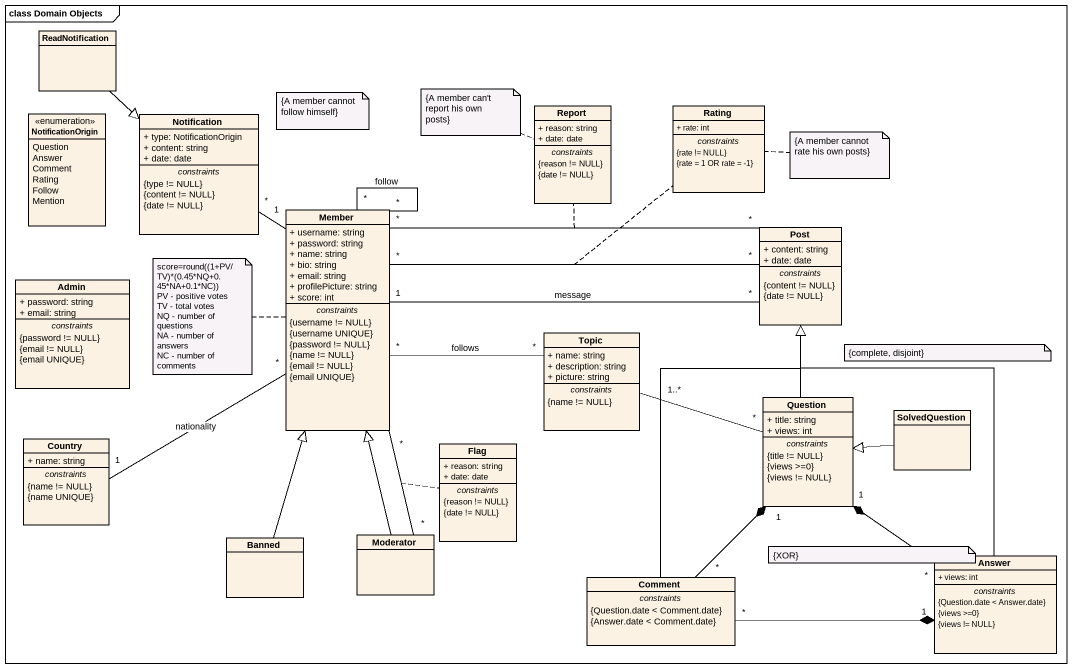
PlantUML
@startuml
mainframe class Domain Objects
hide circle
hide empty members
skinparam classAttributeIconSize 0
class ReadNotification
class Report {
  + reason: string
  + date: date
  -- constraints --
  {reason != NULL}
  {date != NULL}
}
class Rating {
  + rate: int
  -- constraints --
  {rate != NULL}
  {rate = 1 OR rate = -1}
}
enum NotificationOrigin {
  Question
  Answer
  Comment
  Rating
  Follow
  Mention
}
class Notification {
  + type: NotificationOrigin
  + content: string
  + date: date
  -- constraints --
  {type != NULL}
  {content != NULL}
  {date != NULL}
}
class Member {
  + username: string
  + password: string
  + name: string
  + bio: string
  + email: string
  + profilePicture: string
  + score: int
  -- constraints --
  {username != NULL}
  {username UNIQUE}
  {password != NULL}
  {name != NULL}
  {email != NULL}
  {email UNIQUE}
}
class Post {
  + content: string
  + date: date
  -- constraints --
  {content != NULL}
  {date != NULL}
}
class Admin {
  + password: string
  + email: string
  -- constraints --
  {password != NULL}
  {email != NULL}
  {email UNIQUE}
}
class Topic {
  + name: string
  + description: string
  + picture: string
  -- constraints --
  {name != NULL}
}
class Question {
  + title: string
  + views: int
  -- constraints --
  {title != NULL}
  {views >=0}
  {views != NULL}
}
class SolvedQuestion
class Country {
  + name: string
  -- constraints --
  {name != NULL}
  {name UNIQUE}
}
class Flag {
  + reason: string
  + date: date
  -- constraints --
  {reason != NULL}
  {date != NULL}
}
class Banned
class Moderator
class Answer {
  + views: int
  -- constraints --
  {Question.date < Answer.date}
  {views >=0}
  {views != NULL}
}
class Comment {
  -- constraints --
  {Question.date < Comment.date}
  {Answer.date < Comment.date}
}
ReadNotification --|> Notification
Notification "*" -- "1" Member
Member "*" -- "*" Member : follow
Member "1" -right- "*" Post : message
Member "*" -right- "*" Post
(Member, Post) .. Report
Member "*" -right- "*" Post
(Member, Post) .. Rating
Member "*" -right- "*" Topic : follows
Member "*" -- "*" Moderator
(Member, Moderator) .. Flag
Question -up-|> Post
Question "*" -left- "1..*" Topic
SolvedQuestion -left-|> Question
Country "1" -right- "*" Member : nationality
Banned -up-|> Member
Moderator -up-|> Member
Answer -up-|> Post
Answer "*" -up-* "1" Question
Comment -up-|> Post
Comment "*" -up-* "1" Question
Comment "*" -right-* "1" Answer
note as N1
  {A member cannot follow himself}
end note
note left of Report : {A member can't report his own posts}
note right of Rating : {A member cannot rate his own posts}
note left of Member
  score=round((1+PV/TV)*(0.45*NQ+0.45*NA+0.1*NC))
  PV - positive votes
  TV - total votes
  NQ - number of questions
  NA - number of answers
  NC - number of comments
end note
note as N5
  {complete, disjoint}
end note
note as N6
  {XOR}
end note
@enduml
